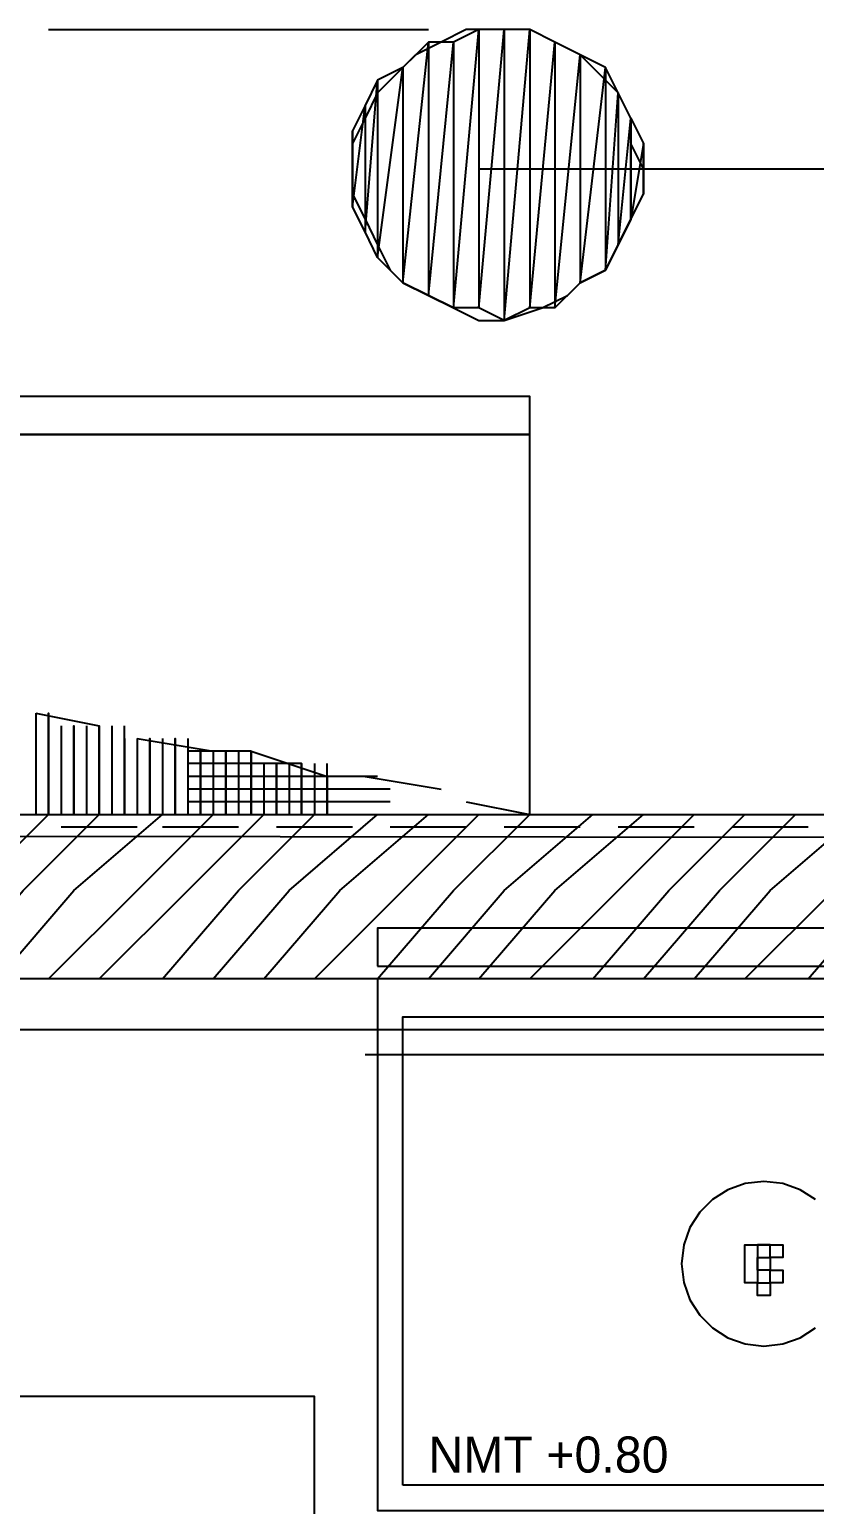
# Model space of a CAD drawing. Header units: metres. Extents: x 1 to 213, y 1 to 147.
# Drawn here: x 86.626 to 87.282, y 97.859 to 99.092 of the extents above; entities that cross this region are included whole.
import ezdxf

# ---------------------------------------------------------------- set-up
doc = ezdxf.new("R2010")
doc.units = ezdxf.units.M
doc.layers.add('00-BASE-ARQUITECTURA', color=8, linetype='Continuous')
doc.layers.add('00-BASE-TEXTO', color=8, linetype='Continuous')

msp = doc.modelspace()

# ---------------------------------------------------------------- linework, layer by layer
at = {"layer": '00-BASE-ARQUITECTURA'}
for points in [[(86.6422, 99.0917), (86.9597, 99.0917)], [(87.0126, 99.0917), (86.9914, 99.0917), (86.9703, 99.0811), (86.9491, 99.0705), (86.9385, 99.0599), (86.9173, 99.0388), (86.9068, 99.0176), (86.8962, 98.9964), (86.8962, 98.9753), (86.8962, 98.9541), (86.9068, 98.933), (86.9173, 98.9118), (86.9279, 98.8906), (86.9385, 98.88), (86.9597, 98.8694), (86.9808, 98.8589), (87.002, 98.8483), (87.0232, 98.8483), (87.0549, 98.8589), (87.0761, 98.8694), (87.0867, 98.88), (87.1078, 98.8906), (87.1184, 98.9118), (87.129, 98.933), (87.1396, 98.9541), (87.1396, 98.9753), (87.129, 98.9964), (87.129, 99.0176), (87.1184, 99.0388), (87.0973, 99.0599), (87.0867, 99.0705), (87.0655, 99.0811), (87.0444, 99.0917), (87.0126, 99.0917)], [(86.9808, 99.0811), (86.9808, 98.8589), (87.002, 99.0917), (86.9808, 99.0811)], [(86.9808, 98.8589), (87.002, 99.0917), (87.002, 98.8589), (86.9808, 98.8589)], [(87.002, 99.0917), (87.002, 98.8589), (87.0232, 99.0917), (87.002, 99.0917)], [(87.002, 98.8589), (87.0232, 99.0917), (87.0232, 98.8483), (87.002, 98.8589)], [(87.0232, 99.0917), (87.0232, 98.8483), (87.0444, 99.0917), (87.0232, 99.0917)], [(87.0232, 98.8483), (87.0444, 99.0917), (87.0444, 98.8589), (87.0232, 98.8483)], [(87.0444, 99.0917), (87.0444, 98.8589), (87.0655, 99.0811), (87.0444, 99.0917)], [(86.9385, 99.0599), (86.9385, 98.88), (86.9597, 99.0811), (86.9385, 99.0599)], [(86.9385, 98.88), (86.9597, 99.0811), (86.9597, 98.8694), (86.9385, 98.88)], [(86.9597, 99.0811), (86.9597, 98.8694), (86.9808, 99.0811), (86.9597, 99.0811)], [(86.9597, 98.8694), (86.9808, 99.0811), (86.9808, 98.8589), (86.9597, 98.8694)], [(87.0444, 98.8589), (87.0655, 99.0811), (87.0655, 98.8589), (87.0444, 98.8589)], [(87.0655, 99.0811), (87.0655, 98.8589), (87.0867, 99.0705), (87.0655, 99.0811)], [(87.0655, 98.8589), (87.0867, 99.0705), (87.0867, 98.88), (87.0655, 98.8589)], [(87.0867, 99.0705), (87.0867, 98.88), (87.1078, 99.0599), (87.0867, 99.0705)], [(86.9068, 99.0282), (86.9068, 98.9224), (86.9173, 99.0494), (86.9068, 99.0282)], [(86.9068, 98.9224), (86.9173, 99.0494), (86.9173, 98.9012), (86.9068, 98.9224)], [(86.9173, 99.0494), (86.9173, 98.9012), (86.9385, 99.0599), (86.9173, 99.0494)], [(86.9173, 98.9012), (86.9385, 99.0599), (86.9385, 98.88), (86.9173, 98.9012)], [(87.0867, 98.88), (87.1078, 99.0599), (87.1078, 98.8906), (87.0867, 98.88)], [(87.1078, 99.0599), (87.1078, 98.8906), (87.1184, 99.0388), (87.1078, 99.0599)], [(87.1078, 98.8906), (87.1184, 99.0388), (87.1184, 98.9118), (87.1078, 98.8906)], [(87.1184, 99.0388), (87.1184, 98.9118), (87.129, 99.0176), (87.1184, 99.0388)], [(86.8962, 99.007), (86.8962, 98.9435), (86.9068, 99.0282), (86.8962, 99.007)], [(86.8962, 98.9435), (86.9068, 99.0282), (86.9068, 98.9224), (86.8962, 98.9435)], [(87.1184, 98.9118), (87.129, 99.0176), (87.129, 98.933), (87.1184, 98.9118)], [(87.129, 98.933), (87.129, 99.0176), (87.1396, 98.9964), (87.129, 98.933)], [(86.8962, 98.9859), (86.8962, 98.9647), (86.8962, 99.007), (86.8962, 98.9859)], [(86.8962, 98.9647), (86.8962, 99.007), (86.8962, 98.9435), (86.8962, 98.9647)], [(87.129, 98.933), (87.1396, 98.9541), (87.1396, 98.9964), (87.129, 98.933)], [(87.1396, 98.9541), (87.1396, 98.9964), (87.1396, 98.9753), (87.1396, 98.9541)], [(87.002, 98.9753), (87.3195, 98.9753)], [(86.6316, 98.5202), (86.6316, 98.5096), (86.6316, 98.499), (86.6316, 98.4884), (86.6316, 98.4779), (86.6316, 98.4673), (86.6316, 98.4567), (86.6316, 98.4461), (86.6316, 98.4355)], [(86.6316, 98.5202), (86.6845, 98.5096)], [(86.6422, 98.4355), (86.6422, 98.4461), (86.6422, 98.4567), (86.6422, 98.4673), (86.6422, 98.4779), (86.6422, 98.4884), (86.6422, 98.499), (86.6422, 98.5096), (86.6422, 98.5202), (86.6422, 98.5096), (86.6422, 98.499), (86.6422, 98.4884), (86.6422, 98.4779), (86.6422, 98.4673), (86.6422, 98.4567), (86.6422, 98.4461), (86.6422, 98.4355)], [(86.6528, 98.5096), (86.6528, 98.499), (86.6528, 98.4884), (86.6528, 98.4779), (86.6528, 98.4673), (86.6528, 98.4567), (86.6528, 98.4461), (86.6528, 98.4355)], [(86.6633, 98.4355), (86.6633, 98.4461), (86.6633, 98.4567), (86.6633, 98.4673), (86.6633, 98.4779), (86.6633, 98.4884), (86.6633, 98.499), (86.6633, 98.5096), (86.6633, 98.499), (86.6633, 98.4884), (86.6633, 98.4779), (86.6633, 98.4673), (86.6633, 98.4567), (86.6633, 98.4461), (86.6633, 98.4355)], [(86.6739, 98.5096), (86.6739, 98.499), (86.6739, 98.4884), (86.6739, 98.4779), (86.6739, 98.4673), (86.6739, 98.4567), (86.6739, 98.4461), (86.6739, 98.4355)], [(86.6845, 98.4355), (86.6845, 98.4461), (86.6845, 98.4567), (86.6845, 98.4673), (86.6845, 98.4779), (86.6845, 98.4884), (86.6845, 98.499), (86.6845, 98.5096), (86.6845, 98.499), (86.6845, 98.4884), (86.6845, 98.4779), (86.6845, 98.4673), (86.6845, 98.4567), (86.6845, 98.4461), (86.6845, 98.4355)], [(86.6951, 98.5096), (86.6951, 98.499), (86.6951, 98.4884), (86.6951, 98.4779), (86.6951, 98.4673), (86.6951, 98.4567), (86.6951, 98.4461), (86.6951, 98.4355)], [(86.7057, 98.499), (86.7057, 98.4884), (86.7057, 98.4779), (86.7057, 98.4673), (86.7057, 98.4567), (86.7057, 98.4461), (86.7057, 98.4355), (86.7057, 98.4461), (86.7057, 98.4567), (86.7057, 98.4673), (86.7057, 98.4779), (86.7057, 98.4884), (86.7057, 98.499), (86.7057, 98.5096)], [(86.7163, 98.499), (86.7163, 98.4884), (86.7163, 98.4779), (86.7163, 98.4673), (86.7163, 98.4567), (86.7163, 98.4461), (86.7163, 98.4355)], [(86.7163, 98.499), (86.7798, 98.4884)], [(86.7268, 98.4355), (86.7268, 98.4461), (86.7268, 98.4567), (86.7268, 98.4673), (86.7268, 98.4779), (86.7268, 98.4884), (86.7268, 98.499), (86.7268, 98.4884), (86.7268, 98.4779), (86.7268, 98.4673), (86.7268, 98.4567), (86.7268, 98.4461), (86.7268, 98.4355)], [(86.7374, 98.499), (86.7374, 98.4884), (86.7374, 98.4779), (86.7374, 98.4673), (86.7374, 98.4567), (86.7374, 98.4461), (86.7374, 98.4355)], [(86.748, 98.4355), (86.748, 98.4461), (86.748, 98.4567), (86.748, 98.4673), (86.748, 98.4779), (86.748, 98.4884), (86.748, 98.499), (86.748, 98.4884), (86.748, 98.4779), (86.748, 98.4673), (86.748, 98.4567), (86.748, 98.4461), (86.748, 98.4355)], [(86.7586, 98.499), (86.7586, 98.4884), (86.7586, 98.4779), (86.7586, 98.4673), (86.7586, 98.4567), (86.7586, 98.4461), (86.7586, 98.4355)], [(86.8115, 98.4884), (86.8009, 98.4884), (86.7904, 98.4884), (86.7798, 98.4884), (86.7692, 98.4884), (86.7586, 98.4884)], [(86.7692, 98.4355), (86.7692, 98.4461), (86.7692, 98.4567), (86.7692, 98.4673), (86.7692, 98.4779), (86.7692, 98.4884), (86.7692, 98.4779), (86.7692, 98.4673), (86.7692, 98.4567), (86.7692, 98.4461), (86.7692, 98.4355)], [(86.7798, 98.4884), (86.7798, 98.4779), (86.7798, 98.4673), (86.7798, 98.4567), (86.7798, 98.4461), (86.7798, 98.4355)], [(86.7904, 98.4355), (86.7904, 98.4461), (86.7904, 98.4567), (86.7904, 98.4673), (86.7904, 98.4779), (86.7904, 98.4884), (86.7904, 98.4779), (86.7904, 98.4673), (86.7904, 98.4567), (86.7904, 98.4461), (86.7904, 98.4355)], [(86.8009, 98.4884), (86.8009, 98.4779), (86.8009, 98.4673), (86.8009, 98.4567), (86.8009, 98.4461), (86.8009, 98.4355)], [(86.8115, 98.4355), (86.8115, 98.4461), (86.8115, 98.4567), (86.8115, 98.4673), (86.8115, 98.4779), (86.8115, 98.4884), (86.8115, 98.4779), (86.8115, 98.4673), (86.8115, 98.4567), (86.8115, 98.4461), (86.8115, 98.4355)], [(86.8115, 98.4884), (86.875, 98.4673)], [(86.8538, 98.4779), (86.8433, 98.4779), (86.8327, 98.4779), (86.8221, 98.4779), (86.8115, 98.4779), (86.8009, 98.4779), (86.7904, 98.4779), (86.7798, 98.4779), (86.7692, 98.4779), (86.7586, 98.4779)], [(86.8221, 98.4779), (86.8221, 98.4673), (86.8221, 98.4567), (86.8221, 98.4461), (86.8221, 98.4355)], [(86.8327, 98.4355), (86.8327, 98.4461), (86.8327, 98.4567), (86.8327, 98.4673), (86.8327, 98.4779), (86.8327, 98.4673), (86.8327, 98.4567), (86.8327, 98.4461), (86.8327, 98.4355)], [(86.8433, 98.4779), (86.8433, 98.4673), (86.8433, 98.4567), (86.8433, 98.4461), (86.8433, 98.4355)], [(86.8538, 98.4355), (86.8538, 98.4461), (86.8538, 98.4567), (86.8538, 98.4673), (86.8538, 98.4779), (86.8538, 98.4673), (86.8538, 98.4567), (86.8538, 98.4461), (86.8538, 98.4355)], [(86.8644, 98.4779), (86.8644, 98.4673), (86.8644, 98.4567), (86.8644, 98.4461), (86.8644, 98.4355)], [(86.875, 98.4673), (86.875, 98.4567), (86.875, 98.4461), (86.875, 98.4355), (86.875, 98.4461), (86.875, 98.4567), (86.875, 98.4673), (86.875, 98.4779)], [(86.9173, 98.4673), (86.9068, 98.4673), (86.8962, 98.4673), (86.8856, 98.4673), (86.875, 98.4673), (86.8644, 98.4673), (86.8538, 98.4673), (86.8433, 98.4673), (86.8327, 98.4673), (86.8221, 98.4673), (86.8115, 98.4673), (86.8009, 98.4673), (86.7904, 98.4673), (86.7798, 98.4673), (86.7692, 98.4673), (86.7586, 98.4673)], [(86.8856, 98.4673), (86.875, 98.4673), (86.8644, 98.4673), (86.8538, 98.4673), (86.8433, 98.4673), (86.8327, 98.4673), (86.8221, 98.4673), (86.8115, 98.4673), (86.8009, 98.4673), (86.7904, 98.4673), (86.7798, 98.4673), (86.7692, 98.4673), (86.7586, 98.4673)], [(86.9279, 98.4567), (86.9173, 98.4567), (86.9068, 98.4567), (86.8962, 98.4567), (86.8856, 98.4567), (86.875, 98.4567), (86.8644, 98.4567), (86.8538, 98.4567), (86.8433, 98.4567), (86.8327, 98.4567), (86.8221, 98.4567), (86.8115, 98.4567), (86.8009, 98.4567), (86.7904, 98.4567), (86.7798, 98.4567), (86.7692, 98.4567), (86.7586, 98.4567)], [(86.9068, 98.4673), (86.9703, 98.4567)], [(86.9279, 98.4461), (86.9173, 98.4461), (86.9068, 98.4461), (86.8962, 98.4461), (86.8856, 98.4461), (86.875, 98.4461), (86.8644, 98.4461), (86.8538, 98.4461), (86.8433, 98.4461), (86.8327, 98.4461), (86.8221, 98.4461), (86.8115, 98.4461), (86.8009, 98.4461), (86.7904, 98.4461), (86.7798, 98.4461), (86.7692, 98.4461), (86.7586, 98.4461)], [(86.9279, 98.4461), (86.9173, 98.4461), (86.9068, 98.4461), (86.8962, 98.4461), (86.8856, 98.4461), (86.875, 98.4461), (86.8644, 98.4461), (86.8538, 98.4461), (86.8433, 98.4461), (86.8327, 98.4461), (86.8221, 98.4461), (86.8115, 98.4461), (86.8009, 98.4461), (86.7904, 98.4461), (86.7798, 98.4461), (86.7692, 98.4461), (86.7586, 98.4461)], [(86.9914, 98.4461), (87.0444, 98.4355)], [(72.2171, 98.4355), (88.9388, 98.4355), (88.9388, 96.5835), (89.4362, 96.5835), (89.4362, 95.6839), (88.9811, 95.6839), (88.9811, 93.6519), (88.8012, 93.6519), (88.8012, 93.6836), (85.3404, 93.6836), (84.3138, 93.6836), (84.3138, 93.7048), (83.573, 93.7048), (83.573, 92.3501), (80.1652, 92.3501), (80.1652, 93.6836), (78.3766, 93.6836), (78.3766, 92.3819), (73.4554, 92.3819), (73.4554, 93.6836), (72.2277, 93.6836), (72.2171, 98.4355)], [(72.2171, 98.4355), (88.9599, 98.4355), (88.9599, 96.5835), (89.4573, 96.5835), (89.4573, 95.6839), (88.9917, 95.6839), (88.9917, 93.6413), (88.8223, 93.6413), (88.8223, 93.6836), (85.351, 93.6836), (84.3244, 93.6836), (84.3244, 93.7048), (83.5836, 93.7048), (83.5836, 92.3395), (80.1652, 92.3395), (80.1652, 93.6836), (78.3766, 93.6836), (78.3766, 92.3819), (73.4554, 92.3819), (73.4554, 93.6836), (72.2277, 93.6836), (72.2171, 98.4355)], [(72.2171, 98.4355), (88.9599, 98.4355), (88.9917, 93.6413), (88.8223, 93.6413), (88.8223, 93.6836), (85.351, 93.6836), (84.3244, 93.6836), (84.3244, 93.7048), (83.5836, 93.7048), (83.5836, 92.3395), (80.1652, 92.3395), (80.1652, 93.6836), (78.3766, 93.6836), (78.3766, 92.3819), (73.4554, 92.3819), (73.4554, 93.6836), (72.2277, 93.6836), (72.2171, 98.4355)], [(72.2171, 98.4355), (88.9599, 98.4144), (88.9599, 96.5835), (89.4573, 96.5835), (89.4573, 95.6839), (88.9917, 95.6839), (88.9917, 93.6413), (88.8223, 93.6413), (88.8223, 93.6836), (85.351, 93.6836), (83.5836, 93.7048), (83.5836, 92.3395), (80.1652, 92.3395), (80.1652, 93.6836), (78.3766, 93.6836), (78.3766, 92.3819), (73.4659, 92.3819), (73.4554, 93.6836), (72.2277, 93.6836), (72.2171, 98.4355)], [(88.9917, 95.6839), (88.9917, 93.6413), (88.8118, 93.6413), (88.8118, 98.2979), (81.2341, 98.2979), (81.2341, 98.4355), (88.9493, 98.4355), (88.9493, 96.4564), (88.9493, 95.8214)], [(86.5152, 98.2979), (86.5787, 98.372), (86.6422, 98.4355)], [(86.5575, 98.2979), (86.621, 98.372), (86.6845, 98.4355)], [(86.5998, 98.2979), (86.6633, 98.372), (86.7374, 98.4355)], [(86.6422, 98.2979), (86.7163, 98.372), (86.7798, 98.4355)], [(86.6845, 98.2979), (86.7586, 98.372), (86.8221, 98.4355)], [(86.7374, 98.2979), (86.8009, 98.372), (86.8644, 98.4355)], [(86.7798, 98.2979), (86.8433, 98.372), (86.9173, 98.4355)], [(86.8221, 98.2979), (86.8856, 98.372), (86.9597, 98.4355)], [(86.8644, 98.2979), (86.9385, 98.372), (87.002, 98.4355)], [(86.9173, 98.2979), (86.9808, 98.372), (87.0444, 98.4355)], [(86.9597, 98.2979), (87.0232, 98.372), (87.0973, 98.4355)], [(87.002, 98.2979), (87.0655, 98.372), (87.1396, 98.4355)], [(87.0444, 98.2979), (87.1184, 98.372), (87.1819, 98.4355)], [(87.0973, 98.2979), (87.1608, 98.372), (87.2243, 98.4355)], [(87.1396, 98.2979), (87.2031, 98.372), (87.2666, 98.4355)], [(87.1819, 98.2979), (87.2454, 98.372), (87.3195, 98.4355)], [(87.2243, 98.2979), (87.2984, 98.372), (87.3619, 98.4355)], [(87.2772, 98.2979), (87.3407, 98.372), (87.4042, 98.4355)], [(86.6528, 98.425), (86.7163, 98.425)], [(86.7374, 98.425), (86.8009, 98.425)], [(86.8327, 98.425), (86.8962, 98.425)], [(86.9279, 98.425), (86.9914, 98.425)], [(87.0232, 98.425), (87.0867, 98.425)], [(87.1184, 98.425), (87.1819, 98.425)], [(87.2137, 98.425), (87.2772, 98.425)], [(86.4199, 98.2556), (87.5523, 98.2556)], [(88.0074, 98.2344), (86.9068, 98.2344)], [(87.2832, 98.1135), (87.2704, 98.1216), (87.2559, 98.1268), (87.2401, 98.1286), (87.2244, 98.1268), (87.2099, 98.1216), (87.1971, 98.1135), (87.1865, 98.1029), (87.1783, 98.0901), (87.1732, 98.0756), (87.1713, 98.0598), (87.1732, 98.0441), (87.1783, 98.0296), (87.1865, 98.0168), (87.1971, 98.0061), (87.2099, 97.998), (87.2244, 97.9928), (87.2401, 97.991), (87.2559, 97.9928), (87.2704, 97.998), (87.2832, 98.0061)], [(87.2348, 98.0545), (87.2348, 98.0545), (87.2348, 98.0651), (87.2454, 98.0651), (87.2454, 98.0545), (87.256, 98.0545), (87.256, 98.0439), (87.2454, 98.0439), (87.2454, 98.0334), (87.2348, 98.0334), (87.2348, 98.0439), (87.2243, 98.0439), (87.2243, 98.0545), (87.2243, 98.0651), (87.2243, 98.0757), (87.2348, 98.0757), (87.2454, 98.0757), (87.256, 98.0757), (87.256, 98.0651), (87.2454, 98.0651), (87.2454, 98.0757), (87.2348, 98.0757), (87.2348, 98.0651), (87.2348, 98.0545)], [(87.2348, 98.0439), (87.2348, 98.0439), (87.2454, 98.0439), (87.2454, 98.0545), (87.2348, 98.0545), (87.2348, 98.0439)]]:
    msp.add_lwpolyline(points, dxfattribs=at)
for points in [[(85.4463, 98.753), (87.0444, 98.753), (87.0444, 98.7848), (85.4463, 98.7848)], [(87.0444, 98.4355), (87.0444, 98.753), (85.4463, 98.753), (85.4463, 98.4355)], [(86.9173, 98.3085), (88.2191, 98.3085), (88.2191, 98.3403), (86.9173, 98.3403)], [(87.5629, 97.8535), (87.5629, 98.2979), (86.9173, 98.2979), (86.9173, 97.8535)], [(86.9385, 97.8746), (86.9385, 98.2662), (87.5418, 98.2662), (87.5418, 97.8746)], [(86.8644, 97.5465), (86.8644, 97.9487), (86.4305, 97.9487), (86.4305, 97.5465)]]:
    msp.add_lwpolyline(points, close=True, dxfattribs=at)

# ---------------------------------------------------------------- texts
at = {"layer": '00-BASE-TEXTO'}
msp.add_text('NMT +0.80', height=0.03018, dxfattribs=at).set_placement((86.9597, 97.8852))

doc.saveas('drawing.dxf')
